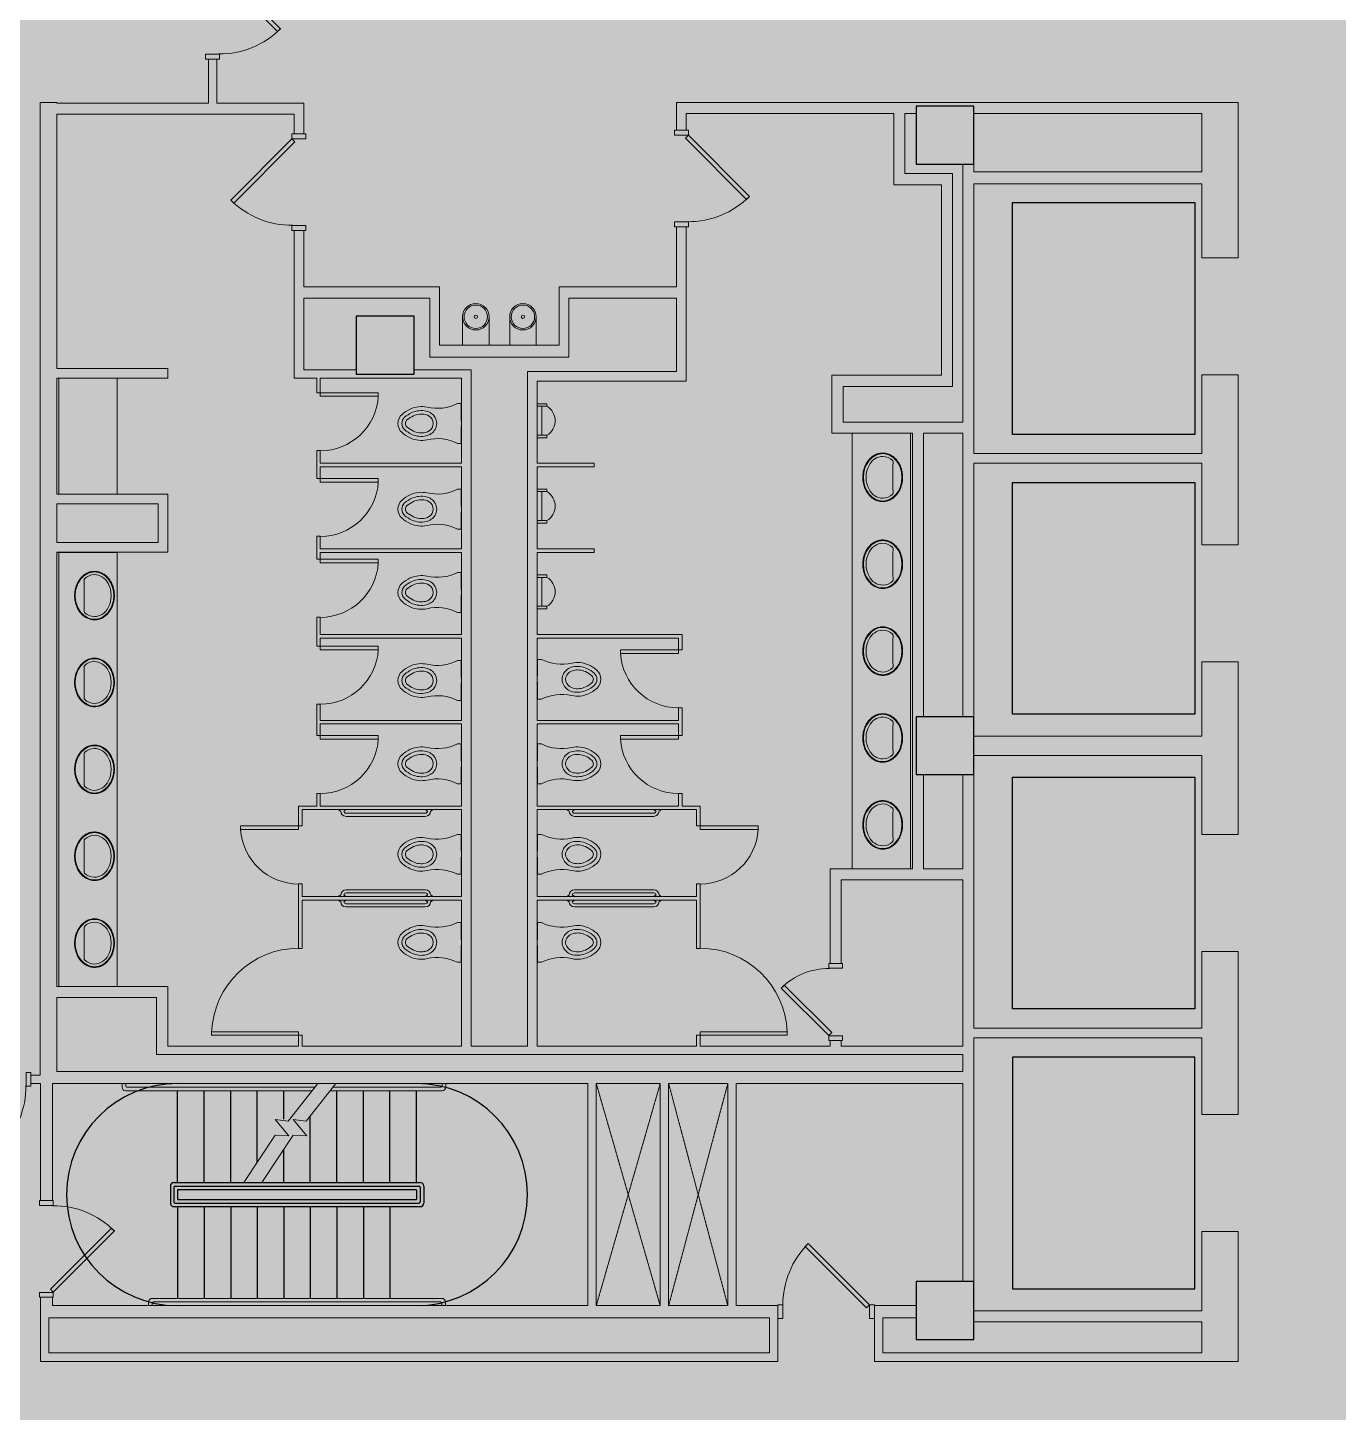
# Model space of a CAD drawing. Header units: inches. Extents: x 45807 to 48637, y -37659 to -35436.
# Drawn here: x 46401 to 46944, y -36823 to -36249 of the extents above; entities that cross this region are included whole.
import ezdxf

# ---------------------------------------------------------------- set-up
doc = ezdxf.new("R2010")
doc.units = ezdxf.units.IN
doc.header["$MEASUREMENT"] = 0
doc.linetypes.add('Hidden 1_8_', pattern=[0.1875, 0.125, -0.0625])
for name, color, linetype, lineweight in [('A-DETL', 90, 'Continuous', 9), ('A-DETL-GENF', 92, 'Continuous', 9), ('A-DETL-HDLN', 90, 'Hidden 1_8_', 9), ('A-DOOR', 31, 'Continuous', 13), ('A-DOOR-FRAM', 31, 'Continuous', 20), ('A-WALL', 113, 'Continuous', 9), ('I-FURN', 30, 'Continuous', 9), ('I-WALL', 2, 'Continuous', 9), ('P-SANR-FIXT', 6, 'Continuous', 9), ('Q-CASE', 31, 'Continuous', 9), ('S-COLS', 52, 'Continuous', 9)]:
    doc.layers.add(name, color=color, linetype=linetype, lineweight=lineweight)

# ---------------------------------------------------------------- blocks, each defined once
blk = doc.blocks.new('Single Flush - OTJ_SOLIDFLUSH_ALUM-4817984-FIRST FLOOR CONSTRUCTION')
at = {"layer": 'A-DOOR', "lineweight": 20}
for p, q in [((-7.42, 28.2), (-8.65, 26.96)), ((-8.65, 26.96), (16.67, 1.64)), ((17.91, 2.87), (-7.42, 28.2)), ((16.67, 1.64), (17.91, 2.87))]:
    blk.add_line(p, q, dxfattribs=at)
at = {"layer": 'A-DOOR', "lineweight": 9}
blk.add_arc((17.91, 2.87), 35.81, 135, 180.5, dxfattribs=at)
at = {"layer": 'A-DOOR-FRAM'}
for p, q in [((-20, -2.88), (-20, 2.87)), ((-20, 2.87), (-18, 2.87)), ((-18, -2.88), (-18, 2.87)), ((18, -2.88), (18, 2.87)), ((18, 2.87), (20, 2.87)), ((20, -2.88), (20, 2.87)), ((-20, -2.88), (-18, -2.88)), ((18, -2.88), (20, -2.88))]:
    blk.add_line(p, q, dxfattribs=at)
blk = doc.blocks.new('Concrete-Rectangular-Column - 24 x 24-V12-FIRST FLOOR CONSTRUCTION')
at = {"layer": 'S-COLS', "lineweight": 30}
for p, q in [((12, 12), (-12, 12)), ((-12, 12), (-12, -12)), ((12, -12), (12, 12)), ((-12, -12), (12, -12))]:
    blk.add_line(p, q, dxfattribs=at)
blk = doc.blocks.new('Single Flush - OTJ_SOLIDFLUSH_ALUM-4817994-FIRST FLOOR CONSTRUCTION')
at = {"layer": 'A-DOOR', "lineweight": 20}
for p, q in [((-7.42, 28.2), (-8.65, 26.96)), ((-8.65, 26.96), (16.67, 1.64)), ((17.91, 2.87), (-7.42, 28.2)), ((16.67, 1.64), (17.91, 2.87))]:
    blk.add_line(p, q, dxfattribs=at)
at = {"layer": 'A-DOOR', "lineweight": 9}
blk.add_arc((17.91, 2.87), 35.81, 135, 180.5, dxfattribs=at)
at = {"layer": 'A-DOOR-FRAM'}
for p, q in [((-20, -2.88), (-20, 2.87)), ((-20, 2.87), (-18, 2.87)), ((-18, -2.88), (-18, 2.87)), ((18, -2.88), (18, 2.87)), ((18, 2.87), (20, 2.87)), ((20, -2.88), (20, 2.87)), ((-20, -2.88), (-18, -2.88)), ((18, -2.88), (20, -2.88))]:
    blk.add_line(p, q, dxfattribs=at)
blk = doc.blocks.new('Single Flush - OTJ_SOLIDFLUSH_ALUM-4817988-FIRST FLOOR CONSTRUCTION')
at = {"layer": 'A-DOOR', "lineweight": 20}
for p, q in [((-8.65, -26.96), (16.67, -1.64)), ((17.91, -2.88), (-7.42, -28.2)), ((16.67, -1.64), (17.91, -2.88)), ((-7.42, -28.2), (-8.65, -26.96))]:
    blk.add_line(p, q, dxfattribs=at)
at = {"layer": 'A-DOOR', "lineweight": 9}
blk.add_arc((17.91, -2.88), 35.81, 179.5, 225, dxfattribs=at)
at = {"layer": 'A-DOOR-FRAM'}
for p, q in [((-20, 2.88), (-20, -2.88)), ((-20, 2.88), (-18, 2.88)), ((-18, 2.88), (-18, -2.88)), ((18, 2.88), (18, -2.88)), ((18, 2.88), (20, 2.88)), ((20, 2.88), (20, -2.88)), ((-20, -2.88), (-18, -2.88)), ((18, -2.88), (20, -2.88))]:
    blk.add_line(p, q, dxfattribs=at)
blk = doc.blocks.new('Single Flush - OTJ_SOLIDFLUSH_ALUM-4817986-FIRST FLOOR CONSTRUCTION')
at = {"layer": 'A-DOOR', "lineweight": 20}
for p, q in [((-7.42, 28.2), (-8.65, 26.96)), ((-8.65, 26.96), (16.67, 1.64)), ((17.91, 2.87), (-7.42, 28.2)), ((16.67, 1.64), (17.91, 2.87))]:
    blk.add_line(p, q, dxfattribs=at)
at = {"layer": 'A-DOOR', "lineweight": 9}
blk.add_arc((17.91, 2.87), 35.81, 135, 180.5, dxfattribs=at)
at = {"layer": 'A-DOOR-FRAM'}
for p, q in [((-20, -2.88), (-20, 2.87)), ((-20, 2.87), (-18, 2.87)), ((-18, -2.88), (-18, 2.87)), ((18, -2.88), (18, 2.87)), ((18, 2.87), (20, 2.87)), ((20, -2.88), (20, 2.87)), ((-20, -2.88), (-18, -2.88)), ((18, -2.88), (20, -2.88))]:
    blk.add_line(p, q, dxfattribs=at)
blk = doc.blocks.new('Single Flush - OTJ_SOLIDFLUSH_ALUM-4818046-FIRST FLOOR CONSTRUCTION')
at = {"layer": 'A-DOOR', "lineweight": 20}
for p, q in [((-8.65, -26.96), (16.67, -1.64)), ((17.91, -2.88), (-7.42, -28.2)), ((16.67, -1.64), (17.91, -2.88)), ((-7.42, -28.2), (-8.65, -26.96))]:
    blk.add_line(p, q, dxfattribs=at)
at = {"layer": 'A-DOOR', "lineweight": 9}
blk.add_arc((17.91, -2.88), 35.81, 179.5, 225, dxfattribs=at)
at = {"layer": 'A-DOOR-FRAM'}
for p, q in [((-20, 2.88), (-20, -2.88)), ((-20, 2.88), (-18, 2.88)), ((-18, 2.88), (-18, -2.88)), ((18, 2.88), (18, -2.88)), ((18, 2.88), (20, 2.88)), ((20, 2.88), (20, -2.88)), ((-20, -2.88), (-18, -2.88)), ((18, -2.88), (20, -2.88))]:
    blk.add_line(p, q, dxfattribs=at)
blk = doc.blocks.new('Single-Flush - 24_ x 84_-4824302-FIRST FLOOR CONSTRUCTION')
at = {"layer": 'A-DOOR', "lineweight": 20}
for p, q in [((10.5, 0.75), (10.5, 24.77)), ((12, 24.77), (10.5, 24.77)), ((12, 0.75), (12, 24.77)), ((12, 0.75), (10.5, 0.75))]:
    blk.add_line(p, q, dxfattribs=at)
at = {"layer": 'A-DOOR', "lineweight": 9}
blk.add_arc((12, 0.75), 24.07, 93.57339, 180, dxfattribs=at)
blk = doc.blocks.new('Single-Flush - 36_ x 84_-4824223-FIRST FLOOR CONSTRUCTION')
at = {"layer": 'A-DOOR', "lineweight": 20}
for p, q in [((16.5, -0.75), (16.5, -36.79)), ((18, -0.75), (16.5, -0.75)), ((18, -0.75), (18, -36.79)), ((18, -36.79), (16.5, -36.79))]:
    blk.add_line(p, q, dxfattribs=at)
at = {"layer": 'A-DOOR', "lineweight": 9}
blk.add_arc((18, -0.75), 36.07, 180, 267.6164, dxfattribs=at)
blk = doc.blocks.new('Single-Flush - 24_ x 84_-4824374-FIRST FLOOR CONSTRUCTION')
at = {"layer": 'A-DOOR', "lineweight": 20}
for p, q in [((10.5, -0.75), (10.5, -24.77)), ((12, -0.75), (10.5, -0.75)), ((12, -0.75), (12, -24.77)), ((12, -24.77), (10.5, -24.77))]:
    blk.add_line(p, q, dxfattribs=at)
at = {"layer": 'A-DOOR', "lineweight": 9}
blk.add_arc((12, -0.75), 24.07, 180, 266.42661, dxfattribs=at)
blk = doc.blocks.new('Single-Flush - 36_ x 84_-4824839-FIRST FLOOR CONSTRUCTION')
at = {"layer": 'A-DOOR', "lineweight": 20}
for p, q in [((16.5, 0.75), (16.5, 36.79)), ((18, 36.79), (16.5, 36.79)), ((18, 0.75), (18, 36.79)), ((18, 0.75), (16.5, 0.75))]:
    blk.add_line(p, q, dxfattribs=at)
at = {"layer": 'A-DOOR', "lineweight": 9}
blk.add_arc((18, 0.75), 36.07, 92.3836, 180, dxfattribs=at)
blk = doc.blocks.new('Single Flush - 2_3-4825079-FIRST FLOOR CONSTRUCTION')
at = {"layer": 'A-DOOR', "lineweight": 20}
for p, q in [((-7, -21.3), (12.67, -1.64)), ((13.91, -2.88), (-5.76, -22.54)), ((12.67, -1.64), (13.91, -2.88)), ((-5.76, -22.54), (-7, -21.3))]:
    blk.add_line(p, q, dxfattribs=at)
at = {"layer": 'A-DOOR', "lineweight": 9}
blk.add_arc((13.91, -2.88), 27.81, 179.5, 225, dxfattribs=at)
at = {"layer": 'A-DOOR-FRAM'}
for p, q in [((-16, 2.88), (-16, -2.88)), ((-16, 2.88), (-14, 2.88)), ((-14, 2.88), (-14, -2.88)), ((14, 2.88), (14, -2.88)), ((14, 2.88), (16, 2.88)), ((16, 2.88), (16, -2.88)), ((-16, -2.88), (-14, -2.88)), ((14, -2.88), (16, -2.88))]:
    blk.add_line(p, q, dxfattribs=at)
blk = doc.blocks.new('P-Urinal-Wall-3D - P-Urinal-Wall-3D-4825173-FIRST FLOOR CONSTRUCTION')
at = {"layer": 'P-SANR-FIXT'}
for p, q in [((-11.29, 2), (-11.29, 6)), ((-11.29, 6), (-10.29, 6)), ((-10.29, 6), (-10.29, 2)), ((2.73, 6), (1.71, 6)), ((1.71, 6), (1.71, 2)), ((2.73, 2), (2.73, 6)), ((-10.29, 2), (-11.29, 2)), ((1.71, 3.85), (-10.29, 3.85)), ((-10.29, 3.85), (-10.29, 2)), ((-10.29, 2), (1.71, 2)), ((1.71, 2), (1.71, 3.85)), ((1.71, 2), (2.73, 2))]:
    blk.add_line(p, q, dxfattribs=at)
blk.add_arc((-4.29, 2.39), 7, 31.00272, 148.99728, dxfattribs=at)
blk = doc.blocks.new('P-Toilet-Wall-3D - Wall Mount-4825311-FIRST FLOOR CONSTRUCTION')
at = {"layer": 'P-SANR-FIXT'}
for p, q in [((46612.56, -36553.1), (46612.56, -36546.1)), ((46612.56, -36546.1), (46614.18, -36546.1)), ((46612.5, -36553.1), (46612.56, -36553.1)), ((46612.56, -36555.6), (46612.5, -36555.6)), ((46612.56, -36562.6), (46612.56, -36555.6)), ((46614.18, -36562.6), (46612.56, -36562.6))]:
    blk.add_line(p, q, dxfattribs=at)
for centre, radius, start, end in [((46622.6, -36529.25), 18.83, 243.46149, 282.70404), ((46628.35, -36554.78), 5.71, 102.70404, 149.29596), ((46629.14, -36558.28), 10.93, 65.29596, 102.70404), ((46629.14, -36558.28), 9.3, 65.29596, 102.70404), ((46627.82, -36561.16), 12.47, 48.70404, 65.29596), ((46627.82, -36561.16), 14.09, 48.70404, 65.29596), ((46627.63, -36554.35), 4.87, 149.29596, 210.70404), ((46627.63, -36554.35), 3.4, 149.29596, 210.70404), ((46628.35, -36554.78), 4.24, 102.70404, 149.29596), ((46629.14, -36558.28), 7.83, 65.29596, 102.70404), ((46627.82, -36561.16), 11, 48.70404, 65.29596), ((46627.82, -36547.54), 11, 294.70404, 311.29596), ((46633.8, -36554.35), 1.93, 311.29596, 48.70404), ((46633.8, -36554.35), 3.4, 311.29596, 48.70404), ((46633.8, -36554.35), 5.03, 311.29596, 48.70404), ((46622.6, -36579.45), 18.83, 77.29596, 116.53851), ((46628.35, -36553.92), 5.71, 210.70404, 257.29596), ((46628.35, -36553.92), 4.24, 210.70404, 257.29596), ((46629.14, -36550.41), 10.93, 257.29596, 294.70404), ((46629.14, -36550.41), 9.3, 257.29596, 294.70404), ((46629.14, -36550.41), 7.83, 257.29596, 294.70404), ((46627.82, -36547.54), 12.47, 294.70404, 311.29596), ((46627.82, -36547.54), 14.09, 294.70404, 311.29596)]:
    blk.add_arc(centre, radius, start, end, dxfattribs=at)
blk = doc.blocks.new('C-Counter Top - ADJ HEIGHT-4827639-FIRST FLOOR CONSTRUCTION')
at = {"layer": 'Q-CASE'}
for p, q in [((-47.26, -0.75), (0.74, -0.75)), ((-47.26, -25), (0.74, -25))]:
    blk.add_line(p, q, dxfattribs=at)
blk = doc.blocks.new('P-Lavatory-Circular - LAVATORY-2975574-FIRST FLOOR CONSTRUCTION')
at = {"layer": 'P-SANR-FIXT'}
for p, q in [((-6.55, 4.28), (-6.11, 4.28)), ((-6.11, 4.28), (-6.55, 4.28)), ((-6.11, 4.28), (-4.65, 4.27)), ((-4.65, 4.27), (-6.11, 4.28)), ((-4.65, 4.27), (-3.38, 4.27)), ((-3.38, 4.27), (-4.65, 4.27)), ((-3.38, 4.27), (-2.55, 4.27)), ((-2.55, 4.27), (-3.38, 4.27)), ((-2.55, 4.27), (0.05, 4.27)), ((0.05, 4.27), (-2.55, 4.27)), ((0.05, 4.27), (1.38, 4.27)), ((1.38, 4.27), (0.05, 4.27)), ((1.38, 4.27), (2.13, 4.27)), ((2.13, 4.27), (1.38, 4.27)), ((2.13, 4.27), (3.6, 4.27)), ((3.6, 4.27), (2.13, 4.27)), ((3.6, 4.27), (4.3, 4.27)), ((4.3, 4.27), (3.6, 4.27)), ((4.3, 4.27), (4.92, 4.27)), ((4.92, 4.27), (4.3, 4.27)), ((4.92, 4.27), (5.55, 4.28)), ((5.55, 4.28), (4.92, 4.27)), ((5.55, 4.28), (5.64, 4.28)), ((5.64, 4.28), (5.55, 4.28)), ((5.64, 4.28), (5.69, 4.28)), ((5.69, 4.28), (5.64, 4.28)), ((5.69, 4.28), (6.3, 4.28)), ((6.3, 4.28), (5.69, 4.28)), ((6.3, 4.28), (6.45, 4.28)), ((6.45, 4.28), (6.3, 4.28)), ((6.45, 4.28), (6.55, 4.28)), ((6.55, 4.28), (6.45, 4.28)), ((0.13, -6.89), (-0.13, -6.89)), ((-0.13, -6.89), (0.13, -6.89))]:
    blk.add_line(p, q, dxfattribs=at)
for centre, radius, start, end in [((-2.73, -0.08), 5.97, 135.09827, 178.30656), ((-2.73, -0.08), 5.97, 135.09807, 178.30671), ((-2.24, 0.23), 6.45, 181.27446, 245.20652), ((-2.24, 0.23), 6.45, 181.2743, 245.20662), ((-6.56, 3.68), 0.604, 89.78568, 131.77689), ((-6.56, 3.68), 0.604, 89.78712, 131.7784), ((2.24, 0.23), 6.45, 294.79348, 358.72554), ((2.24, 0.23), 6.45, 294.79348, 358.72555), ((6.56, 3.68), 0.604, 48.22311, 90.21432), ((6.56, 3.68), 0.604, 48.22306, 90.2145), ((2.73, -0.08), 5.97, 1.69344, 44.90173), ((2.73, -0.08), 5.97, 1.69343, 44.90173), ((-0.13, 2.98), 9.86, 240.71504, 269.98694), ((-0.13, 2.98), 9.86, 240.71498, 269.98698), ((0.13, 2.98), 9.86, 270.01306, 299.28496), ((0.13, 2.98), 9.86, 270.01306, 299.28496)]:
    blk.add_arc(centre, radius, start, end, dxfattribs=at)
blk.add_ellipse((0, 0), major_axis=(9.81, 0), ratio=0.814875, dxfattribs=at)
for points in [[(10.06, 0), (10.06, 0.3), (10.02, 0.87), (9.89, 1.58), (9.72, 2.14), (9.57, 2.56), (9.4, 2.96), (9.2, 3.36), (8.97, 3.75), (8.72, 4.13), (8.44, 4.5), (8.14, 4.86), (7.82, 5.2), (7.48, 5.53), (7.12, 5.84), (6.74, 6.14), (6.34, 6.42), (5.92, 6.68), (5.48, 6.93), (5.03, 7.15), (4.57, 7.36), (4.09, 7.55), (3.61, 7.71), (3.11, 7.86), (2.61, 7.98), (2.09, 8.08), (1.57, 8.16), (1.05, 8.22), (0.53, 8.25), (0, 8.26), (-0.53, 8.25), (-1.03, 8.22), (-1.51, 8.17), (-2.11, 8.08), (-2.72, 7.96), (-3.3, 7.8), (-3.87, 7.63), (-4.58, 7.37), (-5.37, 7), (-6.01, 6.63), (-6.49, 6.32), (-6.95, 5.98), (-7.49, 5.53), (-7.98, 5.04), (-8.33, 4.64), (-8.67, 4.21), (-9.04, 3.66), (-9.41, 2.97), (-9.7, 2.24), (-9.91, 1.51), (-10.03, 0.77), (-10.06, 0.26), (-10.06, 0)], [(-10.06, 0), (-10.06, -0.29), (-10.02, -0.87), (-9.89, -1.57), (-9.72, -2.13), (-9.57, -2.55), (-9.4, -2.96), (-9.2, -3.35), (-8.97, -3.74), (-8.72, -4.12), (-8.44, -4.49), (-8.14, -4.85), (-7.82, -5.19), (-7.48, -5.52), (-7.12, -5.84), (-6.74, -6.13), (-6.34, -6.41), (-5.92, -6.68), (-5.48, -6.92), (-5.03, -7.15), (-4.57, -7.35), (-4.09, -7.54), (-3.61, -7.71), (-3.11, -7.85), (-2.61, -7.97), (-2.09, -8.07), (-1.57, -8.15), (-1.05, -8.21), (-0.53, -8.24), (0, -8.25), (0.53, -8.24), (1.03, -8.21), (1.51, -8.16), (2.12, -8.07), (2.72, -7.95), (3.3, -7.8), (3.87, -7.62), (4.58, -7.36), (5.37, -6.99), (6.01, -6.62), (6.49, -6.31), (6.95, -5.98), (7.49, -5.53), (7.98, -5.04), (8.33, -4.63), (8.67, -4.2), (9.04, -3.65), (9.41, -2.96), (9.7, -2.24), (9.91, -1.5), (10.03, -0.76), (10.06, -0.25), (10.06, 0)]]:
    blk.add_open_spline(points, degree=3, knots=[0, 0, 0, 0, 0.033333, 0.066667, 0.083333, 0.1, 0.116667, 0.133333, 0.15, 0.166667, 0.183333, 0.2, 0.216667, 0.233333, 0.25, 0.266667, 0.283333, 0.3, 0.316667, 0.333333, 0.35, 0.366667, 0.383333, 0.4, 0.416667, 0.433333, 0.45, 0.466667, 0.483333, 0.5, 0.516667, 0.533333, 0.547917, 0.5625, 0.591667, 0.60625, 0.620833, 0.65, 0.679167, 0.708333, 0.722917, 0.7375, 0.766667, 0.795833, 0.810417, 0.825, 0.854167, 0.883333, 0.9125, 0.941667, 0.970833, 1, 1, 1, 1], dxfattribs=at)
blk = doc.blocks.new('P-Grab_Bar-36in - 36 INCH-3759717-FIRST FLOOR CONSTRUCTION')
at = {"layer": 'I-FURN'}
for p, q in [((46627.92, -36606.56), (46660.78, -36606.56)), ((46624.95, -36609.35), (46624.95, -36609.21)), ((46627.75, -36609.35), (46624.95, -36609.35)), ((46625.64, -36608.74), (46625.71, -36608.74)), ((46626.98, -36608.74), (46627.05, -36608.74)), ((46627.75, -36609.21), (46627.75, -36609.35)), ((46660.77, -36607.83), (46627.92, -36607.83)), ((46660.95, -36609.35), (46660.95, -36609.21)), ((46663.75, -36609.35), (46660.95, -36609.35)), ((46661.64, -36608.74), (46661.71, -36608.74)), ((46662.98, -36608.74), (46663.05, -36608.74)), ((46663.75, -36609.21), (46663.75, -36609.35))]:
    blk.add_line(p, q, dxfattribs=at)
for centre, radius, start, end in [((46627.92, -36608.77), 2.21, 90, 179.14454), ((46660.77, -36608.77), 2.21, 0.8636, 89.88562), ((46625.04, -36609.21), 0.0934, 88.00106, 180), ((46625.04, -36609.02), 0.0984, 272.95581, 347.04712), ((46625.22, -36609.09), 0.0975, 89.15603, 150.84791), ((46625.2, -36608.89), 0.0998, 280.01332, 343.99427), ((46625.38, -36608.97), 0.0983, 82.18624, 147.82402), ((46625.39, -36608.61), 0.259, 270.26784, 327.73976), ((46625.64, -36608.77), 0.0327, 86.78645, 147.73976), ((46627.93, -36608.78), 0.946, 90.57652, 177.65888), ((46627.05, -36608.77), 0.0327, 32.26024, 93.21355), ((46627.3, -36608.61), 0.259, 212.26024, 269.73216), ((46627.31, -36608.97), 0.0983, 32.17598, 97.81376), ((46627.49, -36608.89), 0.0998, 196.00573, 259.98668), ((46627.47, -36609.09), 0.0975, 29.15209, 90.84397), ((46627.65, -36609.02), 0.0984, 192.95288, 267.04419), ((46627.65, -36609.21), 0.0934, 360, 91.99894), ((46660.76, -36608.78), 0.946, 2.3393, 89.6607), ((46661.04, -36609.21), 0.0934, 88, 180), ((46661.04, -36609.02), 0.0984, 272.95497, 347.04503), ((46661.22, -36609.09), 0.0975, 89.15321, 150.84679), ((46661.2, -36608.89), 0.0998, 280.01169, 343.98831), ((46661.38, -36608.97), 0.0983, 82.17935, 147.82065), ((46661.39, -36608.61), 0.259, 270.2661, 327.7339), ((46661.64, -36608.77), 0.0327, 86.76754, 147.7339), ((46663.05, -36608.77), 0.0327, 32.27043, 93.24641), ((46663.3, -36608.61), 0.259, 212.27043, 269.73518), ((46663.31, -36608.97), 0.0983, 32.18184, 97.82574), ((46663.49, -36608.89), 0.0998, 196.01609, 259.98952), ((46663.47, -36609.09), 0.0975, 29.15404, 90.84887), ((46663.65, -36609.02), 0.0984, 192.95652, 267.04565), ((46663.65, -36609.21), 0.0934, 0, 92.00079)]:
    blk.add_arc(centre, radius, start, end, dxfattribs=at)

msp = doc.modelspace()

# ---------------------------------------------------------------- hatches: boundary and pattern name
at = {"layer": 'A-DETL-GENF'}
h = msp.add_hatch(color=9, dxfattribs=at)
h.paths.add_polyline_path([(47373.25, -37658.85), (48135.43, -37658.85), (48135.43, -37255.85), (48256.43, -37255.85), (48256.43, -36855.85), (48636.43, -36855.85), (48636.43, -36432.85), (48075.43, -36432.85), (48075.43, -35435.85), (45807.43, -35435.85), (45807.43, -36911.1), (46010.06, -36911.1), (46010.06, -36715.47), (46346.43, -36715.47), (46346.43, -36861.97), (46862.06, -36861.97), (46862.06, -37049.35), (46569.93, -37049.35), (46569.93, -37658.85), (47372.93, -37658.85)], flags=0)
h.paths.add_polyline_path([(46426.05, -36636.53), (46426.05, -36636.53), (46425.7, -36636.26)], flags=0)
h.paths.add_polyline_path([(46426.05, -36600.53), (46426.05, -36600.53), (46425.2, -36599.88)], flags=0)
h.paths.add_polyline_path([(46424.23, -36584.61), (46424.23, -36584.61), (46424.32, -36584.54)], flags=0)
h.paths.add_polyline_path([(46747.54, -36574.17), (46747.54, -36574.17), (46747.54, -36559.81)], flags=0)
h.paths.add_polyline_path([(46426.05, -36564.53), (46426.05, -36564.53), (46425.2, -36563.88)], flags=0)
h.paths.add_polyline_path([(46763.71, -36559.81), (46763.71, -36559.81), (46763.71, -36546.77)], flags=0)
h.paths.add_polyline_path([(46749.59, -36538.71), (46749.59, -36538.71), (46750, -36538.71)], flags=0)
h.paths.add_polyline_path([(46426.05, -36528.53), (46426.05, -36528.53), (46425.2, -36527.88)], flags=0)
h.paths.add_polyline_path([(46426.05, -36492.53), (46426.05, -36492.53), (46425.2, -36491.88)], flags=0)
h.paths.add_polyline_path([(46749.59, -36466.71), (46749.59, -36466.71), (46750, -36466.71)], flags=0)
h.paths.add_polyline_path([(46747.54, -36444.91), (46747.54, -36444.91), (46747.54, -36442.32)], flags=0)

# ---------------------------------------------------------------- linework, layer by layer
at = {"layer": 'A-DETL', "lineweight": 30}
for p, q in [((46809.43, -36321.85), (46884.93, -36321.85)), ((46809.43, -36417.85), (46809.43, -36321.85)), ((46884.93, -36321.85), (46884.93, -36417.85)), ((46884.93, -36417.85), (46809.43, -36417.85)), ((46809.43, -36437.85), (46884.93, -36437.85)), ((46809.43, -36533.85), (46809.43, -36437.85)), ((46884.93, -36437.85), (46884.93, -36533.85)), ((46884.93, -36533.85), (46809.43, -36533.85)), ((46809.43, -36559.85), (46884.93, -36559.85)), ((46809.43, -36655.85), (46809.43, -36559.85)), ((46884.93, -36559.85), (46884.93, -36655.85)), ((46884.93, -36655.85), (46809.43, -36655.85)), ((46809.43, -36675.85), (46809.43, -36771.85)), ((46884.93, -36675.85), (46809.43, -36675.85)), ((46884.93, -36771.85), (46884.93, -36675.85)), ((46463.43, -36727.85), (46463.43, -36689.85)), ((46474.43, -36727.85), (46474.43, -36689.85)), ((46485.43, -36727.85), (46485.43, -36689.85)), ((46496.43, -36719.42), (46496.43, -36689.85)), ((46507.43, -36701.57), (46507.43, -36689.85)), ((46529.43, -36727.85), (46529.43, -36689.85)), ((46540.43, -36727.85), (46540.43, -36689.85)), ((46551.43, -36727.85), (46551.43, -36689.85)), ((46562.43, -36727.85), (46562.43, -36689.85)), ((46518.43, -36727.85), (46518.43, -36700.22)), ((46507.43, -36727.85), (46507.43, -36714.06)), ((46461.93, -36727.85), (46563.93, -36727.85)), ((46460.43, -36729.35), (46460.43, -36736.35)), ((46461.93, -36729.85), (46461.93, -36735.85)), ((46462.43, -36729.35), (46563.43, -36729.35)), ((46562.43, -36730.85), (46463.43, -36730.85)), ((46463.43, -36730.85), (46463.43, -36734.85)), ((46562.43, -36730.85), (46562.43, -36734.85)), ((46563.93, -36729.85), (46563.93, -36735.85)), ((46565.43, -36729.35), (46565.43, -36736.35)), ((46461.93, -36737.85), (46563.93, -36737.85)), ((46462.43, -36736.35), (46563.43, -36736.35)), ((46463.43, -36734.85), (46562.43, -36734.85)), ((46463.43, -36737.85), (46463.43, -36775.85)), ((46474.43, -36737.85), (46474.43, -36775.85)), ((46485.43, -36737.85), (46485.43, -36775.85)), ((46496.43, -36737.85), (46496.43, -36775.85)), ((46507.43, -36737.85), (46507.43, -36775.85)), ((46518.43, -36737.85), (46518.43, -36775.85)), ((46529.43, -36737.85), (46529.43, -36775.85)), ((46540.43, -36737.85), (46540.43, -36775.85)), ((46551.43, -36737.85), (46551.43, -36775.85)), ((46809.43, -36771.85), (46884.93, -36771.85))]:
    msp.add_line(p, q, dxfattribs=at)
at = {"layer": 'A-DETL', "lineweight": 13}
for p, q in [((46581.52, -36369.12), (46581.52, -36380.85)), ((46592.5, -36369.12), (46592.5, -36380.85)), ((46601.05, -36369.12), (46601.05, -36380.85)), ((46612.03, -36369.12), (46612.03, -36380.85)), ((46440.43, -36686.85), (46440.43, -36688.35)), ((46441.93, -36686.85), (46441.93, -36687.85)), ((46509.19, -36702.44), (46521.53, -36686.85)), ((46516.68, -36702.44), (46529.02, -36686.85)), ((46573.03, -36686.85), (46573.03, -36687.85)), ((46574.53, -36686.85), (46574.53, -36688.35)), ((46441.93, -36689.85), (46519.15, -36689.85)), ((46442.43, -36688.35), (46520.34, -36688.35)), ((46526.64, -36689.85), (46573.03, -36689.85)), ((46527.83, -36688.35), (46572.53, -36688.35)), ((46509.55, -36708.53), (46503.81, -36701.72)), ((46503.81, -36701.72), (46509.19, -36702.44)), ((46511.3, -36701.72), (46516.68, -36702.44)), ((46517.04, -36708.53), (46511.3, -36701.72)), ((46490.91, -36727.85), (46503.81, -36708.17)), ((46498.39, -36727.85), (46511.3, -36708.17)), ((46503.81, -36708.17), (46509.55, -36708.53)), ((46511.3, -36708.17), (46517.04, -36708.53)), ((46451.43, -36778.85), (46451.43, -36777.35)), ((46452.93, -36775.85), (46572.93, -36775.85)), ((46452.93, -36778.85), (46452.93, -36777.85)), ((46453.43, -36777.35), (46572.43, -36777.35)), ((46572.93, -36778.85), (46572.93, -36777.85)), ((46574.43, -36778.85), (46574.43, -36777.35))]:
    msp.add_line(p, q, dxfattribs=at)
for centre, radius in [((46587.01, -36369.12), 5.49), ((46587.01, -36369.12), 4.86), ((46606.54, -36369.12), 5.49), ((46606.54, -36369.12), 4.86), ((46587.01, -36369.12), 0.704), ((46606.54, -36369.12), 0.704)]:
    msp.add_circle(centre, radius, dxfattribs=at)
at = {"layer": 'A-DETL', "lineweight": 30}
for centre, radius, start, end in [((46463.43, -36732.85), 46, 90, 270), ((46562.43, -36732.85), 46, 270, 90), ((46461.93, -36729.35), 1.5, 90, 180), ((46563.93, -36729.35), 1.5, 0, 90), ((46462.43, -36729.85), 0.5, 90, 180), ((46563.43, -36729.85), 0.5, 0, 90), ((46461.93, -36736.35), 1.5, 180, 270), ((46462.43, -36735.85), 0.5, 180, 270), ((46563.43, -36735.85), 0.5, 270, 0), ((46563.93, -36736.35), 1.5, 270, 0)]:
    msp.add_arc(centre, radius, start, end, dxfattribs=at)
at = {"layer": 'A-DETL', "lineweight": 13}
for centre, radius, start, end in [((46441.93, -36688.35), 1.5, 180, 270), ((46442.43, -36687.85), 0.5, 180, 270), ((46572.53, -36687.85), 0.5, 270, 0), ((46573.03, -36688.35), 1.5, 270, 0), ((46452.93, -36777.35), 1.5, 90, 180), ((46453.43, -36777.85), 0.5, 90, 180), ((46572.43, -36777.85), 0.5, 0, 90), ((46572.93, -36777.35), 1.5, 0, 90)]:
    msp.add_arc(centre, radius, start, end, dxfattribs=at)
at = {"layer": 'A-DETL-HDLN'}
for p, q in [((46636.93, -36686.85), (46663.43, -36778.85)), ((46663.43, -36686.85), (46636.93, -36778.85)), ((46666.93, -36686.85), (46691.43, -36778.85)), ((46691.43, -36686.85), (46666.93, -36778.85))]:
    msp.add_line(p, q, dxfattribs=at)
at = {"layer": 'A-WALL', "lineweight": 13}
for p, q in [((46406.43, -36280.35), (46406.43, -36683.35)), ((46413.43, -36280.35), (46406.43, -36280.35)), ((46413.43, -36280.6), (46413.43, -36280.35)), ((46902.93, -36280.35), (46674.21, -36280.35)), ((46902.93, -36344.72), (46902.93, -36280.35)), ((46476.19, -36280.6), (46413.43, -36280.6)), ((46413.43, -36390.6), (46413.43, -36285.22)), ((46413.43, -36285.22), (46511.68, -36285.22)), ((46515.68, -36280.6), (46479.69, -36280.6)), ((46515.68, -36285.22), (46515.68, -36280.6)), ((46674.21, -36284.97), (46760.23, -36284.97)), ((46760.23, -36284.97), (46760.23, -36314.44)), ((46764.85, -36284.97), (46769.43, -36284.97)), ((46764.85, -36309.81), (46764.85, -36284.97)), ((46793.43, -36284.97), (46887.93, -36284.97)), ((46887.93, -36284.97), (46887.93, -36309.1)), ((46788.81, -36305.85), (46788.81, -36412.76)), ((46793.43, -36309.1), (46793.43, -36305.85)), ((46760.23, -36314.44), (46779.93, -36314.44)), ((46784.56, -36309.81), (46764.85, -36309.81)), ((46779.93, -36314.44), (46779.93, -36393.38)), ((46784.56, -36398.01), (46784.56, -36309.81)), ((46793.43, -36425.85), (46793.43, -36314.1)), ((46887.93, -36314.1), (46887.93, -36344.72)), ((46887.93, -36344.72), (46902.93, -36344.72)), ((46572.01, -36356.79), (46515.68, -36356.79)), ((46572.01, -36361.42), (46572.01, -36356.79)), ((46670.21, -36356.79), (46625.54, -36356.79)), ((46515.68, -36361.42), (46568.01, -36361.42)), ((46625.54, -36361.42), (46670.21, -36361.42)), ((46413.43, -36442.6), (46413.43, -36394.6)), ((46779.93, -36393.38), (46734.61, -36393.38)), ((46734.61, -36393.38), (46734.61, -36417.38)), ((46902.93, -36393.22), (46887.93, -36393.22)), ((46887.93, -36393.22), (46887.93, -36425.85)), ((46902.93, -36463.6), (46902.93, -36393.22)), ((46739.23, -36398.01), (46784.56, -36398.01)), ((46739.23, -36412.76), (46739.23, -36398.01)), ((46734.61, -36417.38), (46767.93, -36417.38)), ((46788.81, -36412.76), (46739.23, -36412.76)), ((46767.93, -36417.38), (46767.93, -36597.81)), ((46772.56, -36417.38), (46788.81, -36417.38)), ((46772.56, -36534.85), (46772.56, -36417.38)), ((46788.81, -36417.38), (46788.81, -36534.85)), ((46793.43, -36534.85), (46793.43, -36429.85)), ((46887.93, -36429.85), (46887.93, -36463.6)), ((46413.43, -36462.6), (46413.43, -36446.6)), ((46887.93, -36463.6), (46902.93, -36463.6)), ((46413.43, -36646.6), (46413.43, -36466.6)), ((46902.93, -36512.1), (46887.93, -36512.1)), ((46887.93, -36512.1), (46887.93, -36542.85)), ((46902.93, -36583.6), (46902.93, -36512.1)), ((46887.93, -36542.85), (46793.43, -36542.85)), ((46793.43, -36550.85), (46887.93, -36550.85)), ((46887.93, -36550.85), (46887.93, -36583.6)), ((46772.56, -36597.81), (46772.56, -36558.85)), ((46788.81, -36558.85), (46788.81, -36597.81)), ((46793.43, -36663.85), (46793.43, -36558.85)), ((46887.93, -36583.6), (46902.93, -36583.6)), ((46767.93, -36597.81), (46733.84, -36597.81)), ((46733.84, -36597.81), (46733.84, -36637.07)), ((46788.81, -36597.81), (46772.56, -36597.81)), ((46738.46, -36602.43), (46788.81, -36602.43)), ((46738.46, -36637.07), (46738.46, -36602.43)), ((46788.81, -36602.43), (46788.81, -36671.35)), ((46902.93, -36632.1), (46887.93, -36632.1)), ((46887.93, -36632.1), (46887.93, -36663.85)), ((46902.93, -36699.6), (46902.93, -36632.1)), ((46733.84, -36637.07), (46738.46, -36637.07)), ((46459.37, -36646.6), (46413.43, -36646.6)), ((46459.37, -36671.35), (46459.37, -36646.6)), ((46413.43, -36681.85), (46413.43, -36651.22)), ((46413.43, -36651.22), (46454.75, -36651.22)), ((46454.75, -36651.22), (46454.75, -36674.85)), ((46733.84, -36669.07), (46733.84, -36671.35)), ((46738.46, -36669.07), (46733.84, -36669.07)), ((46738.46, -36671.35), (46738.46, -36669.07)), ((46793.43, -36768.85), (46793.43, -36667.85)), ((46887.93, -36667.85), (46887.93, -36699.6)), ((46454.75, -36674.85), (46459.37, -36674.85)), ((46788.81, -36674.85), (46788.81, -36681.85)), ((46406.43, -36686.85), (46406.56, -36686.85)), ((46411.56, -36686.85), (46413.43, -36686.85)), ((46788.81, -36686.85), (46788.81, -36768.85)), ((46887.93, -36699.6), (46902.93, -36699.6)), ((46902.93, -36748.1), (46887.93, -36748.1)), ((46887.93, -36748.1), (46887.93, -36780.97)), ((46902.93, -36801.97), (46902.93, -36748.1)), ((46887.93, -36780.97), (46793.43, -36780.97)), ((46793.43, -36785.6), (46887.93, -36785.6)), ((46887.93, -36785.6), (46887.93, -36798.47)), ((46887.93, -36801.97), (46902.93, -36801.97))]:
    msp.add_line(p, q, dxfattribs=at)
at = {"layer": 'I-WALL', "lineweight": 13}
for p, q in [((46476.19, -36262.35), (46476.19, -36280.6)), ((46479.69, -36262.35), (46476.19, -36262.35)), ((46479.69, -36280.6), (46479.69, -36262.35)), ((46670.21, -36280.35), (46670.21, -36291.85)), ((46674.21, -36280.35), (46670.21, -36280.35)), ((46511.68, -36285.22), (46511.68, -36293.35)), ((46515.68, -36293.35), (46515.68, -36285.22)), ((46674.21, -36291.85), (46674.21, -36284.97)), ((46670.21, -36291.85), (46674.21, -36291.85)), ((46511.68, -36293.35), (46515.68, -36293.35)), ((46887.93, -36309.1), (46793.43, -36309.1)), ((46793.43, -36314.1), (46887.93, -36314.1)), ((46670.21, -36331.85), (46670.21, -36356.79)), ((46674.21, -36331.85), (46670.21, -36331.85)), ((46674.21, -36395.85), (46674.21, -36331.85)), ((46511.68, -36333.35), (46511.68, -36394.6)), ((46515.68, -36333.35), (46511.68, -36333.35)), ((46515.68, -36356.79), (46515.68, -36333.35)), ((46621.54, -36356.79), (46621.54, -36380.85)), ((46625.54, -36356.79), (46621.54, -36356.79)), ((46515.68, -36391.1), (46515.68, -36361.42)), ((46568.01, -36361.42), (46568.01, -36385.85)), ((46572.01, -36380.85), (46572.01, -36361.42)), ((46625.54, -36385.85), (46625.54, -36361.42)), ((46670.21, -36361.42), (46670.21, -36391.85)), ((46621.54, -36380.85), (46572.01, -36380.85)), ((46568.01, -36385.85), (46625.54, -36385.85)), ((46459.37, -36390.6), (46413.43, -36390.6)), ((46413.43, -36394.6), (46459.37, -36394.6)), ((46459.37, -36394.6), (46459.37, -36390.6)), ((46511.68, -36394.6), (46521.08, -36394.6)), ((46537.43, -36391.1), (46515.68, -36391.1)), ((46521.08, -36394.6), (46521.08, -36400.6)), ((46522.58, -36394.6), (46581.08, -36394.6)), ((46522.58, -36400.6), (46522.58, -36394.6)), ((46585.08, -36391.1), (46561.43, -36391.1)), ((46581.08, -36394.6), (46581.08, -36429.85)), ((46585.08, -36671.35), (46585.08, -36391.1)), ((46608.5, -36391.85), (46608.5, -36671.35)), ((46670.21, -36391.85), (46608.5, -36391.85)), ((46521.08, -36400.6), (46522.58, -36400.6)), ((46612.5, -36405.22), (46612.5, -36395.85)), ((46612.5, -36395.85), (46674.21, -36395.85)), ((46612.5, -36429.85), (46612.5, -36419.24)), ((46521.08, -36424.6), (46521.08, -36436.1)), ((46522.58, -36424.6), (46521.08, -36424.6)), ((46522.58, -36429.85), (46522.58, -36424.6)), ((46887.93, -36425.85), (46793.43, -36425.85)), ((46581.08, -36429.85), (46522.58, -36429.85)), ((46522.58, -36436.1), (46522.58, -36431.35)), ((46522.58, -36431.35), (46581.08, -36431.35)), ((46581.08, -36431.35), (46581.08, -36465.35)), ((46636.11, -36429.85), (46612.5, -36429.85)), ((46612.5, -36440.6), (46612.5, -36431.35)), ((46612.5, -36431.35), (46636.11, -36431.35)), ((46636.11, -36431.35), (46636.11, -36429.85)), ((46793.43, -36429.85), (46887.93, -36429.85)), ((46521.08, -36436.1), (46522.58, -36436.1)), ((46459.37, -36442.6), (46413.43, -36442.6)), ((46413.43, -36446.6), (46455.37, -36446.6)), ((46455.37, -36446.6), (46455.37, -36462.6)), ((46459.37, -36466.6), (46459.37, -36442.6)), ((46612.5, -36465.35), (46612.5, -36454.62)), ((46455.37, -36462.6), (46413.43, -36462.6)), ((46521.08, -36460.1), (46521.08, -36469.6)), ((46522.58, -36460.1), (46521.08, -36460.1)), ((46522.58, -36465.35), (46522.58, -36460.1)), ((46413.43, -36466.6), (46459.37, -36466.6)), ((46521.08, -36469.6), (46522.58, -36469.6)), ((46581.08, -36465.35), (46522.58, -36465.35)), ((46522.58, -36469.6), (46522.58, -36466.85)), ((46522.58, -36466.85), (46581.08, -36466.85)), ((46581.08, -36466.85), (46581.08, -36500.85)), ((46636.11, -36465.35), (46612.5, -36465.35)), ((46612.5, -36476.1), (46612.5, -36466.85)), ((46612.5, -36466.85), (46636.11, -36466.85)), ((46636.11, -36466.85), (46636.11, -36465.35)), ((46612.5, -36500.85), (46612.5, -36490.12)), ((46521.08, -36493.6), (46521.08, -36505.6)), ((46522.58, -36493.6), (46521.08, -36493.6)), ((46522.58, -36500.85), (46522.58, -36493.6)), ((46581.08, -36500.85), (46522.58, -36500.85)), ((46522.58, -36505.6), (46522.58, -36502.35)), ((46522.58, -36502.35), (46581.08, -36502.35)), ((46581.08, -36502.35), (46581.08, -36536.35)), ((46672.5, -36500.85), (46612.5, -36500.85)), ((46612.5, -36536.35), (46612.5, -36502.35)), ((46612.5, -36502.35), (46671, -36502.35)), ((46671, -36502.35), (46671, -36507.1)), ((46672.5, -36507.1), (46672.5, -36500.85)), ((46521.08, -36505.6), (46522.58, -36505.6)), ((46671, -36507.1), (46672.5, -36507.1)), ((46521.08, -36529.6), (46521.08, -36542.6)), ((46522.58, -36529.6), (46521.08, -36529.6)), ((46522.58, -36536.35), (46522.58, -36529.6)), ((46672.5, -36531.1), (46671, -36531.1)), ((46671, -36531.1), (46671, -36536.35)), ((46672.5, -36542.6), (46672.5, -36531.1)), ((46581.08, -36536.35), (46522.58, -36536.35)), ((46522.58, -36542.6), (46522.58, -36537.85)), ((46522.58, -36537.85), (46581.08, -36537.85)), ((46581.08, -36537.85), (46581.08, -36571.85)), ((46671, -36536.35), (46612.5, -36536.35)), ((46612.5, -36571.85), (46612.5, -36537.85)), ((46612.5, -36537.85), (46671, -36537.85)), ((46671, -36537.85), (46671, -36542.6)), ((46521.08, -36542.6), (46522.58, -36542.6)), ((46671, -36542.6), (46672.5, -36542.6)), ((46521.08, -36566.6), (46521.08, -36571.85)), ((46522.58, -36566.6), (46521.08, -36566.6)), ((46522.58, -36571.85), (46522.58, -36566.6)), ((46672.5, -36566.6), (46671, -36566.6)), ((46671, -36566.6), (46671, -36571.85)), ((46672.5, -36571.85), (46672.5, -36566.6)), ((46521.08, -36571.85), (46513.58, -36571.85)), ((46513.58, -36571.85), (46513.58, -36580.1)), ((46581.08, -36571.85), (46522.58, -36571.85)), ((46671, -36571.85), (46612.5, -36571.85)), ((46680, -36571.85), (46672.5, -36571.85)), ((46680, -36580.1), (46680, -36571.85)), ((46515.08, -36573.35), (46530.27, -36573.35)), ((46515.08, -36580.1), (46515.08, -36573.35)), ((46533.07, -36573.35), (46566.27, -36573.35)), ((46569.07, -36573.35), (46581.08, -36573.35)), ((46581.08, -36573.35), (46581.08, -36609.35)), ((46612.5, -36609.35), (46612.5, -36573.35)), ((46612.5, -36573.35), (46624.93, -36573.35)), ((46627.73, -36573.35), (46660.93, -36573.35)), ((46663.73, -36573.35), (46678.5, -36573.35)), ((46678.5, -36573.35), (46678.5, -36580.1)), ((46513.58, -36580.1), (46515.08, -36580.1)), ((46678.5, -36580.1), (46680, -36580.1)), ((46515.08, -36604.1), (46513.58, -36604.1)), ((46513.58, -36604.1), (46513.58, -36630.85)), ((46515.08, -36609.35), (46515.08, -36604.1)), ((46680, -36604.1), (46678.5, -36604.1)), ((46678.5, -36604.1), (46678.5, -36609.35)), ((46680, -36630.85), (46680, -36604.1)), ((46530.28, -36609.35), (46515.08, -36609.35)), ((46515.08, -36630.85), (46515.08, -36610.85)), ((46515.08, -36610.85), (46530.27, -36610.85)), ((46533.07, -36610.85), (46566.27, -36610.85)), ((46566.28, -36609.35), (46533.08, -36609.35)), ((46569.07, -36610.85), (46581.08, -36610.85)), ((46581.08, -36609.35), (46569.08, -36609.35)), ((46581.08, -36610.85), (46581.08, -36671.35)), ((46624.95, -36609.35), (46612.5, -36609.35)), ((46612.5, -36671.35), (46612.5, -36610.85)), ((46612.5, -36610.85), (46624.93, -36610.85)), ((46627.73, -36610.85), (46660.93, -36610.85)), ((46660.95, -36609.35), (46627.75, -36609.35)), ((46663.73, -36610.85), (46678.5, -36610.85)), ((46678.5, -36609.35), (46663.75, -36609.35)), ((46678.5, -36610.85), (46678.5, -36630.85)), ((46513.58, -36630.85), (46515.08, -36630.85)), ((46678.5, -36630.85), (46680, -36630.85)), ((46887.93, -36663.85), (46793.43, -36663.85)), ((46515.08, -36666.85), (46513.58, -36666.85)), ((46513.58, -36666.85), (46513.58, -36671.35)), ((46515.08, -36671.35), (46515.08, -36666.85)), ((46680, -36666.85), (46678.5, -36666.85)), ((46678.5, -36666.85), (46678.5, -36671.35)), ((46680, -36671.35), (46680, -36666.85)), ((46793.43, -36667.85), (46887.93, -36667.85)), ((46513.58, -36671.35), (46459.37, -36671.35)), ((46459.37, -36674.85), (46788.81, -36674.85)), ((46581.08, -36671.35), (46515.08, -36671.35)), ((46608.5, -36671.35), (46585.08, -36671.35)), ((46678.5, -36671.35), (46612.5, -36671.35)), ((46733.84, -36671.35), (46680, -36671.35)), ((46788.81, -36671.35), (46738.46, -36671.35)), ((46788.81, -36681.85), (46413.43, -36681.85)), ((46406.43, -36683.35), (46402.68, -36683.35)), ((46402.68, -36683.35), (46402.68, -36686.85)), ((46402.68, -36686.85), (46406.43, -36686.85)), ((46406.56, -36686.85), (46406.56, -36735.35)), ((46411.56, -36735.35), (46411.56, -36686.85)), ((46413.43, -36686.85), (46633.43, -36686.85)), ((46633.43, -36686.85), (46633.43, -36778.85)), ((46636.93, -36686.85), (46663.43, -36686.85)), ((46636.93, -36778.85), (46636.93, -36686.85)), ((46663.43, -36686.85), (46663.43, -36778.85)), ((46666.93, -36686.85), (46691.43, -36686.85)), ((46666.93, -36778.85), (46666.93, -36686.85)), ((46691.43, -36686.85), (46691.43, -36778.85)), ((46694.93, -36686.85), (46788.81, -36686.85)), ((46694.93, -36778.85), (46694.93, -36686.85)), ((46406.56, -36735.35), (46411.56, -36735.35)), ((46411.56, -36775.35), (46406.56, -36775.35)), ((46406.56, -36775.35), (46406.56, -36801.97)), ((46411.56, -36778.85), (46411.56, -36775.35)), ((46633.43, -36778.85), (46411.56, -36778.85)), ((46663.43, -36778.85), (46636.93, -36778.85)), ((46691.43, -36778.85), (46666.93, -36778.85)), ((46712.18, -36778.85), (46694.93, -36778.85)), ((46712.18, -36801.97), (46712.18, -36778.85)), ((46769.43, -36778.85), (46752.18, -36778.85)), ((46752.18, -36778.85), (46752.18, -36801.97)), ((46410.06, -36783.85), (46708.68, -36783.85)), ((46410.06, -36798.47), (46410.06, -36783.85)), ((46708.68, -36783.85), (46708.68, -36798.47)), ((46755.68, -36783.85), (46769.43, -36783.85)), ((46755.68, -36798.47), (46755.68, -36783.85)), ((46406.56, -36801.97), (46712.18, -36801.97)), ((46708.68, -36798.47), (46410.06, -36798.47)), ((46752.18, -36801.97), (46887.93, -36801.97)), ((46887.93, -36798.47), (46755.68, -36798.47))]:
    msp.add_line(p, q, dxfattribs=at)
at = {"layer": 'Q-CASE'}
for p, q in [((46742.93, -36417.38), (46742.93, -36597.81)), ((46767.18, -36417.38), (46767.18, -36597.81)), ((46414.18, -36466.85), (46413.43, -36466.85)), ((46438.43, -36466.85), (46414.18, -36466.85)), ((46414.18, -36646.6), (46414.18, -36466.85)), ((46438.43, -36646.6), (46438.43, -36466.85))]:
    msp.add_line(p, q, dxfattribs=at)

# ---------------------------------------------------------------- block references
at = {"layer": 'A-DOOR'}
for name, p, rotation in [('Single Flush - OTJ_SOLIDFLUSH_ALUM-4818046-FIRST FLOOR CONSTRUCTION', (46477.94, -36242.35), 90), ('Single Flush - OTJ_SOLIDFLUSH_ALUM-4817988-FIRST FLOOR CONSTRUCTION', (46672.21, -36311.85), 90), ('Single Flush - OTJ_SOLIDFLUSH_ALUM-4817994-FIRST FLOOR CONSTRUCTION', (46513.68, -36313.35), 90), ('Single-Flush - 24_ x 84_-4824374-FIRST FLOOR CONSTRUCTION', (46521.83, -36412.6), 90), ('Single-Flush - 24_ x 84_-4824374-FIRST FLOOR CONSTRUCTION', (46521.83, -36448.1), 90), ('Single-Flush - 24_ x 84_-4824374-FIRST FLOOR CONSTRUCTION', (46521.83, -36481.6), 90), ('Single-Flush - 24_ x 84_-4824374-FIRST FLOOR CONSTRUCTION', (46521.83, -36517.6), 90), ('Single-Flush - 24_ x 84_-4824302-FIRST FLOOR CONSTRUCTION', (46671.75, -36519.1), 90), ('Single-Flush - 24_ x 84_-4824374-FIRST FLOOR CONSTRUCTION', (46521.83, -36554.6), 90), ('Single-Flush - 24_ x 84_-4824302-FIRST FLOOR CONSTRUCTION', (46671.75, -36554.6), 90), ('Single-Flush - 24_ x 84_-4824302-FIRST FLOOR CONSTRUCTION', (46514.33, -36592.1), 90), ('Single-Flush - 24_ x 84_-4824374-FIRST FLOOR CONSTRUCTION', (46679.25, -36592.1), 90), ('Single-Flush - 36_ x 84_-4824223-FIRST FLOOR CONSTRUCTION', (46514.33, -36648.85), 270), ('Single-Flush - 36_ x 84_-4824839-FIRST FLOOR CONSTRUCTION', (46679.25, -36648.85), 270), ('Single Flush - 2_3-4825079-FIRST FLOOR CONSTRUCTION', (46736.15, -36653.07), 270), ('Single Flush - OTJ_SOLIDFLUSH_ALUM-4817984-FIRST FLOOR CONSTRUCTION', (46382.68, -36685.1), 180), ('Single Flush - OTJ_SOLIDFLUSH_ALUM-4817986-FIRST FLOOR CONSTRUCTION', (46409.06, -36755.35), 270)]:
    msp.add_blockref(name, p, dxfattribs=dict(at, rotation=rotation))
msp.add_blockref('Single Flush - OTJ_SOLIDFLUSH_ALUM-4817986-FIRST FLOOR CONSTRUCTION', (46732.18, -36781.35), dxfattribs=at)
at = {"layer": 'P-SANR-FIXT'}
for name, p, rotation in [('P-Toilet-Wall-3D - Wall Mount-4825311-FIRST FLOOR CONSTRUCTION', (93193.57, -72967.7), 180), ('P-Urinal-Wall-3D - P-Urinal-Wall-3D-4825173-FIRST FLOOR CONSTRUCTION', (46610.5, -36416.52), 270), ('P-Lavatory-Circular - LAVATORY-2975574-FIRST FLOOR CONSTRUCTION', (46755.62, -36435.66), 270.0000000000055), ('P-Toilet-Wall-3D - Wall Mount-4825311-FIRST FLOOR CONSTRUCTION', (93193.57, -73003.2), 180), ('P-Urinal-Wall-3D - P-Urinal-Wall-3D-4825173-FIRST FLOOR CONSTRUCTION', (46610.5, -36451.89), 270), ('P-Lavatory-Circular - LAVATORY-2975574-FIRST FLOOR CONSTRUCTION', (46755.62, -36471.66), 270.0000000000055), ('P-Lavatory-Circular - LAVATORY-2975574-FIRST FLOOR CONSTRUCTION', (46429, -36484.66), 89.99999999999999), ('P-Toilet-Wall-3D - Wall Mount-4825311-FIRST FLOOR CONSTRUCTION', (93193.57, -73037.7), 180), ('P-Urinal-Wall-3D - P-Urinal-Wall-3D-4825173-FIRST FLOOR CONSTRUCTION', (46610.5, -36487.39), 270), ('P-Lavatory-Circular - LAVATORY-2975574-FIRST FLOOR CONSTRUCTION', (46755.62, -36507.66), 270.0000000000055), ('P-Lavatory-Circular - LAVATORY-2975574-FIRST FLOOR CONSTRUCTION', (46429, -36520.66), 89.99999999999999), ('P-Toilet-Wall-3D - Wall Mount-4825311-FIRST FLOOR CONSTRUCTION', (93193.57, -73074.2), 180), ('P-Lavatory-Circular - LAVATORY-2975574-FIRST FLOOR CONSTRUCTION', (46755.62, -36543.66), 270.0000000000055), ('P-Lavatory-Circular - LAVATORY-2975574-FIRST FLOOR CONSTRUCTION', (46429, -36556.66), 89.99999999999999), ('P-Toilet-Wall-3D - Wall Mount-4825311-FIRST FLOOR CONSTRUCTION', (93193.57, -73108.7), 180), ('P-Lavatory-Circular - LAVATORY-2975574-FIRST FLOOR CONSTRUCTION', (46755.62, -36579.66), 270.0000000000055), ('P-Grab_Bar-36in - 36 INCH-3759717-FIRST FLOOR CONSTRUCTION', (93194.01, -73182.7), 180), ('P-Grab_Bar-36in - 36 INCH-3759717-FIRST FLOOR CONSTRUCTION', (93288.68, -73182.7), 180), ('P-Lavatory-Circular - LAVATORY-2975574-FIRST FLOOR CONSTRUCTION', (46429, -36592.66), 89.99999999999999), ('P-Toilet-Wall-3D - Wall Mount-4825311-FIRST FLOOR CONSTRUCTION', (93193.57, -73146.2), 180), ('P-Grab_Bar-36in - 36 INCH-3759717-FIRST FLOOR CONSTRUCTION', (93194.01, -73220.2), 180), ('P-Grab_Bar-36in - 36 INCH-3759717-FIRST FLOOR CONSTRUCTION', (93288.68, -73220.2), 180), ('P-Lavatory-Circular - LAVATORY-2975574-FIRST FLOOR CONSTRUCTION', (46429, -36628.66), 89.99999999999999), ('P-Toilet-Wall-3D - Wall Mount-4825311-FIRST FLOOR CONSTRUCTION', (93193.57, -73182.7), 180)]:
    msp.add_blockref(name, p, dxfattribs=dict(at, rotation=rotation))
for name, p in [('P-Toilet-Wall-3D - Wall Mount-4825311-FIRST FLOOR CONSTRUCTION', (0, 35)), ('P-Toilet-Wall-3D - Wall Mount-4825311-FIRST FLOOR CONSTRUCTION', (0, 0)), ('P-Toilet-Wall-3D - Wall Mount-4825311-FIRST FLOOR CONSTRUCTION', (0, -37.5)), ('P-Grab_Bar-36in - 36 INCH-3759717-FIRST FLOOR CONSTRUCTION', (-94.67, 0)), ('P-Grab_Bar-36in - 36 INCH-3759717-FIRST FLOOR CONSTRUCTION', (0, 0)), ('P-Toilet-Wall-3D - Wall Mount-4825311-FIRST FLOOR CONSTRUCTION', (0, -74))]:
    msp.add_blockref(name, p, dxfattribs=at)
at = {"layer": 'Q-CASE', "rotation": 89.99999999999721}
msp.add_blockref('C-Counter Top - ADJ HEIGHT-4827639-FIRST FLOOR CONSTRUCTION', (46413.43, -36395.34), dxfattribs=at)
at = {"layer": 'S-COLS'}
for p in [(46781.43, -36293.85), (46549.43, -36380.85), (46781.43, -36546.85), (46781.43, -36780.85)]:
    msp.add_blockref('Concrete-Rectangular-Column - 24 x 24-V12-FIRST FLOOR CONSTRUCTION', p, dxfattribs=at)

doc.saveas('drawing.dxf')
